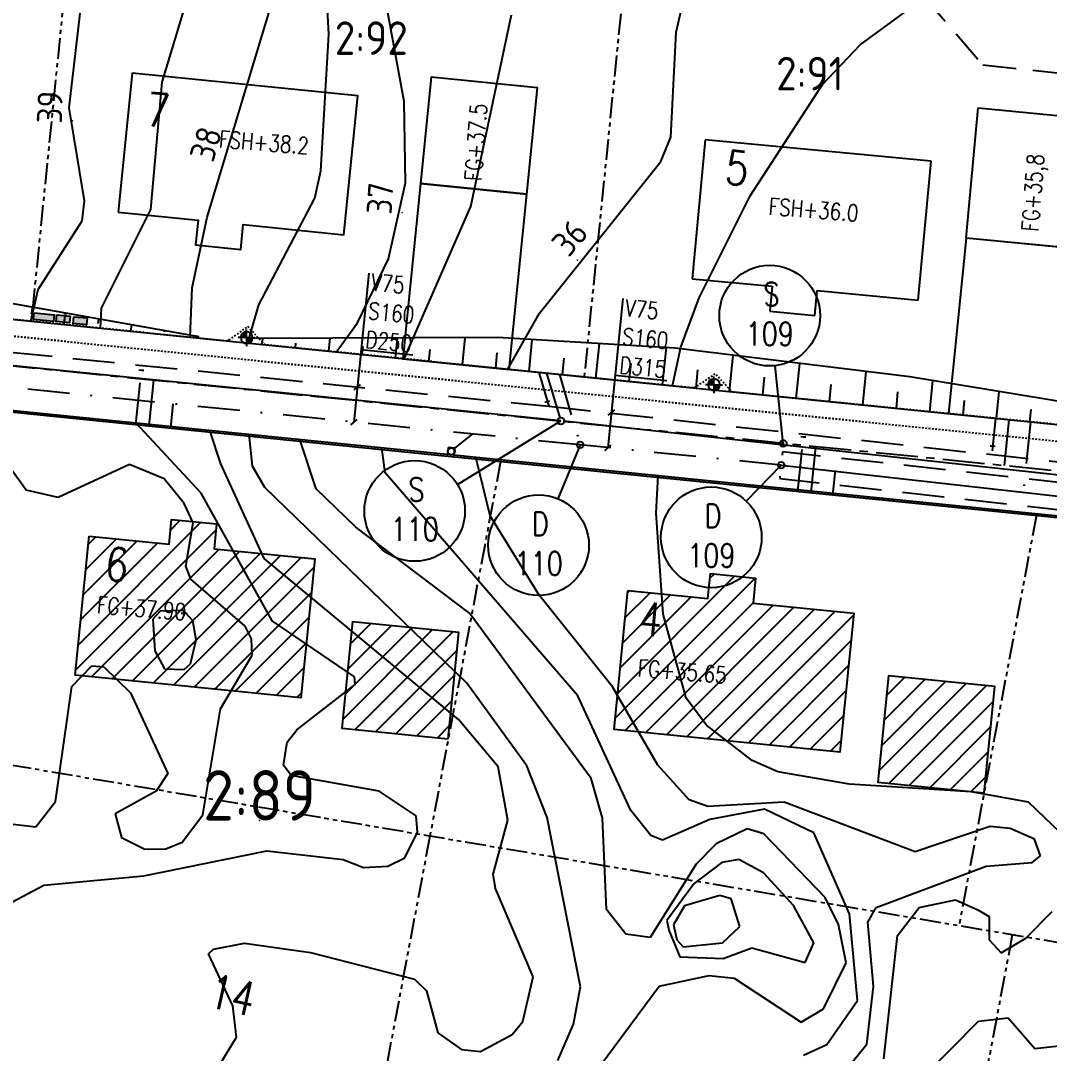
# Model space of a CAD drawing. Header units: metres. Extents: x 139929 to 143267, y 6401995 to 6404511.
# Drawn here: x 140341.8 to 140403.1, y 6402284.9 to 6402346.4 of the extents above; entities that cross this region are included whole.
import ezdxf
from ezdxf.enums import TextEntityAlignment as Align

# ---------------------------------------------------------------- set-up
doc = ezdxf.new("R2010")
doc.units = ezdxf.units.M
for name, pattern in [('CENTERX2', [4, 2.5, -0.5, 0.5, -0.5]), ('DASHDOT', [1, 0.5, -0.25, 0, -0.25]), ('DASHED', [0.75, 0.5, -0.25]), ('DASHED2', [3, 2, -1]), ('HIDDEN', [0.375, 0.25, -0.125]), ('HIDDEN2', [0.1875, 0.125, -0.0625]), ('PHANTOM', [2.5, 1.25, -0.25, 0.25, -0.25, 0.25, -0.25])]:
    doc.linetypes.add(name, pattern=pattern)
for name, color, linetype in [('M-BEF-NIVÅKURVA-PRIMÄR-0.5M', 12, 'Continuous'), ('M-BEF-NIVÅKURVA-PRIMÄR-1.0M', 12, 'Continuous'), ('M-BRUNNAR', 3, 'Continuous'), ('M-BRUNNSLOCK', 1, 'Continuous'), ('M-ELSKÅP', 1, 'Continuous'), ('M-FASTIGHETSBETECKNING', 3, 'Continuous'), ('M-FG-XXX', 3, 'Continuous'), ('M-GR-FASTIGHETSGRÄNS', 3, 'PHANTOM'), ('M-GR-RÄTTIGHETSGRÄNS', 3, 'DASHED'), ('M-HUS-NUMMER-XXX', 3, 'Continuous'), ('M-HUS-YTTER', 3, 'Continuous'), ('M-HUS-YTTER-NYBYGGNAD', 7, 'Continuous'), ('M-HUS-YTTER-NYBYGGNAD_HATCH', 7, 'Continuous'), ('M-KANTSTÖD', 1, 'Continuous'), ('M-KRYSS-1000', 1, 'Continuous'), ('M-PROFILLINJE', 7, 'CENTERX2'), ('M-RH-BELYSNINGSSTOLPE', 4, 'Continuous'), ('M-RH-ET-SCHAKT', 4, 'HIDDEN'), ('M-RH-VA-D', 4, 'DASHDOT'), ('M-RH-VA-DRÄN', 4, 'DRAN11'), ('M-RH-VA-S', 4, 'Continuous'), ('M-RH-VA-TEXT', 4, 'Continuous'), ('M-RH-VA-V', 4, 'HIDDEN2'), ('M-SLÄNT', 4, 'Continuous'), ('M-STOMLINJE', 3, 'Continuous'), ('M-STOMLINJE-TOMTMARK', 1, 'Continuous')]:
    doc.layers.add(name, color=color, linetype=linetype)
doc.styles.add('ISO', font='iso.shx', dxfattribs={"height": 2.5})
doc.styles.add('M-modell-va$0$SIMPLEX8', font='simplex.shx', dxfattribs={"width": 0.8})
doc.styles.add('SIMPLEX8', font='simplex.shx', dxfattribs={"width": 0.8})
doc.linetypes.add('DRAN11', pattern='A,1,["|",Standard,S=0.5,R=60,X=0,Y=0],-0.4,1', length=2.4)
pattern_1 = [(45, (-19260.8910175, -51074.3308278), (-0.001122532015134, 0.001122532015134), [])]

# ---------------------------------------------------------------- blocks, each defined once
blk = doc.blocks.new('osynlig cirkel')
blk.add_circle((0, 0), 0.005)
blk = doc.blocks.new('OSYNLIG')
blk.add_blockref('osynlig cirkel', (0, 0))
blk = doc.blocks.new('PLUS')
for p, q in [((-0.175, 0), (0, 0)), ((0, 0), (0, 0.175)), ((0, -0.175), (0, 0)), ((0, 0), (0.175, 0))]:
    blk.add_line(p, q)
blk = doc.blocks.new('PRI_NIVÅ_HÖJDPKT')
at = {"color": 0, "linetype": 'Continuous', "lineweight": -3}
blk.add_circle((183, 184), 0.0005, dxfattribs=at)
blk = doc.blocks.new('Brunn-400')
at = {"layer": 'M-BRUNNAR', "ltscale": 0.1}
blk.add_circle((0, 0), 0.2, dxfattribs=at)
at = {"layer": 'M-BRUNNSLOCK', "ltscale": 0.1}
blk.add_circle((0, 0), 0.2, dxfattribs=at)
blk = doc.blocks.new('DB')
at = {"layer": 'M-BRUNNAR', "ltscale": 0.1}
blk.add_lwpolyline([(-0.2, 0.2), (-0.2, -0.2), (0.2, -0.2), (0.2, 0.2)], close=True, dxfattribs=at)
blk.add_circle((0, 0), 0.2, dxfattribs=at)
at = {"layer": 'M-BRUNNSLOCK', "ltscale": 0.1}
blk.add_lwpolyline([(-0.2, 0.2), (-0.2, -0.2), (0.2, -0.2), (0.2, 0.2)], close=True, dxfattribs=at)
blk = doc.blocks.new('*U43')
at = {"layer": 'M-SLÄNT'}
for p, q in [((-9.945, 1.761), (-10.019, 1.343)), ((-7.976, 1.412), (-8.098, 0.724)), ((-6.007, 1.064), (-6.054, 0.793)), ((-4.037, 0.715), (-4.106, 0.326)), ((-2.068, 0.366), (-2.085, 0.267)), ((-0.098, 0.017), (-0.1, 0.008))]:
    blk.add_line(p, q, dxfattribs=at)
blk = doc.blocks.new('ELSKÅP')
h = blk.add_hatch(color=256)
h.dxf.hatch_style = 1
h.paths.add_polyline_path([(0.6, 0.2), (-0.6, 0.2), (-0.6, -0.2), (0.6, -0.2)])
at = {"flags": 128}
blk.add_lwpolyline([(-0.6, 0.2), (0.6, 0.2), (0.6, -0.2), (-0.6, -0.2)], close=True, dxfattribs=at)
blk = doc.blocks.new('TELESKÅP')
h = blk.add_hatch(color=256)
h.dxf.hatch_style = 1
h.paths.add_polyline_path([(0.4, 0.2), (-0.4, 0.2), (-0.4, -0.2), (0.4, -0.2)])
at = {"flags": 128}
blk.add_lwpolyline([(-0.4, 0.2), (0.4, 0.2), (0.4, -0.2), (-0.4, -0.2)], close=True, dxfattribs=at)
blk = doc.blocks.new('M-modell-va$0$VA Littera')
blk.add_circle((0, 0), 1.5)
at = {"style": 'M-modell-va$0$SIMPLEX8', "width": 0.8}
for tag, p in [('D/S', (0.051, 0.289)), ('NR', (0.001, -0.891))]:
    blk.add_attdef(tag, text='', height=0.7, dxfattribs=at).set_placement(p, align=Align.CENTER)
at = {"style": 'M-modell-va$0$SIMPLEX8', "width": 0.8, "flags": 1}
for tag, p in [('LOCKNIVÅ', (1.783, 0.248)), ('VG-NIVÅ', (1.789, -0.674))]:
    blk.add_attdef(tag, p, '', height=0.5, dxfattribs=at)
blk = doc.blocks.new('Ny-stolpe')
at = {"layer": ''}
h = blk.add_hatch(dxfattribs=at)
h.set_pattern_fill('ANSI31', color=256, scale=0.0005, style=0)
h.set_pattern_definition(pattern_1)
edge = h.paths.add_edge_path()
edge.add_arc((0, 0), 0.175, 90, 180)
edge.add_line((-0.175, 0), (0, 0))
edge.add_line((0, 0), (0, 0.175))
h = blk.add_hatch(dxfattribs=at)
h.set_pattern_fill('ANSI31', color=256, scale=0.0005, style=0)
h.set_pattern_definition(pattern_1)
edge = h.paths.add_edge_path()
edge.add_line((0, 0), (0, -0.175))
edge.add_arc((0, 0), 0.175, 270, 360)
edge.add_line((0.175, 0), (0, 0))
for p, q in [((-0.175, 0), (-0.25, 0)), ((0, 0), (-0.175, 0)), ((0, 0.173), (0, 0.248)), ((0, 0), (0, 0.175)), ((0, 0), (0.175, 0)), ((0, 0), (0, -0.175)), ((0, -0.175), (0, -0.252)), ((0.175, 0), (0.25, 0))]:
    blk.add_line(p, q, dxfattribs=at)
for start, end in [(90, 180), (180, 270), (0, 90), (270, 0)]:
    blk.add_arc((0, 0), 0.175, start, end, dxfattribs=at)

msp = doc.modelspace()

# ---------------------------------------------------------------- hatches: boundary and pattern name
at = {"layer": 'M-HUS-YTTER-NYBYGGNAD_HATCH'}
h = msp.add_hatch(dxfattribs=at)
h.set_pattern_fill('ANSI31', color=1, scale=0.3, style=0)
h.paths.add_polyline_path([(140345.834, 6402315.69), (140350.603, 6402315.21), (140350.753, 6402316.695), (140353.439, 6402316.425), (140353.289, 6402314.939), (140359.296, 6402314.335), (140358.463, 6402306.057), (140345.001, 6402307.412)])
h = msp.add_hatch(dxfattribs=at)
h.set_pattern_fill('ANSI31', color=1, scale=0.3, style=0)
h.paths.add_polyline_path([(140377.962, 6402312.456), (140382.731, 6402311.976), (140382.881, 6402313.461), (140385.567, 6402313.191), (140385.417, 6402311.705), (140391.424, 6402311.101), (140390.591, 6402302.823), (140377.129, 6402304.178)])
h = msp.add_hatch(dxfattribs=at)
h.set_pattern_fill('ANSI31', color=1, scale=0.3, style=0)
h.paths.add_polyline_path([(140367.244, 6402303.615), (140367.882, 6402309.953), (140361.544, 6402310.591), (140360.906, 6402304.253)])
h = msp.add_hatch(dxfattribs=at)
h.set_pattern_fill('ANSI31', color=1, scale=0.3, style=0)
h.paths.add_polyline_path([(140399.185, 6402300.4), (140399.823, 6402306.738), (140393.485, 6402307.376), (140392.847, 6402301.038)])

# ---------------------------------------------------------------- linework, layer by layer
at = {"layer": 'M-BEF-NIVÅKURVA-PRIMÄR-0.5M', "linetype": 'Continuous', "lineweight": -3}
for p, q in [((140360.128, 6402345.585, 37.5), (140359.867, 6402350.922, 37.5)), ((140350.185, 6402342.748, 38.5), (140352.425, 6402350.11, 38.5)), ((140391.808, 6402344.97, 35.5), (140394.682, 6402347.091, 35.5)), ((140368.598, 6402335.338, 36.5), (140371.018, 6402346.762, 36.5)), ((140359.643, 6402337.475, 37.5), (140360.128, 6402345.585, 37.5)), ((140389.551, 6402342.61, 35.5), (140391.808, 6402344.97, 35.5)), ((140349.518, 6402335.153, 38.5), (140350.185, 6402342.748, 38.5)), ((140385.241, 6402335.977, 35.5), (140389.551, 6402342.61, 35.5)), ((140359.303, 6402335.83, 37.5), (140359.643, 6402337.475, 37.5)), ((140382.202, 6402329.898, 35.5), (140385.241, 6402335.977, 35.5)), ((140355.96, 6402329.478, 37.5), (140359.303, 6402335.83, 37.5)), ((140346.579, 6402329.287, 38.5), (140349.518, 6402335.153, 38.5)), ((140364.628, 6402326.261, 36.5), (140368.598, 6402335.338, 36.5)), ((140381.103, 6402326.958, 35.5), (140382.202, 6402329.898, 35.5)), ((140346.509, 6402328.085, 38.5), (140346.579, 6402329.287, 38.5)), ((140355.375, 6402327.49, 37.5), (140355.96, 6402329.478, 37.5)), ((140355.343, 6402327.195), (140355.375, 6402327.49, 37.5)), ((140380.62, 6402324.651, 35.5), (140381.103, 6402326.958, 35.5)), ((140352.519, 6402318.261, 38.5), (140348.616, 6402322.445, 38.5)), ((140355.572, 6402319.858, 37.5), (140355.373, 6402321.765, 37.5)), ((140363.485, 6402319.476, 36.5), (140363.279, 6402320.969, 36.5)), ((140356.308, 6402318.597, 37.5), (140355.572, 6402319.858, 37.5)), ((140374.978, 6402306.185, 36.5), (140363.485, 6402319.476, 36.5)), ((140379.638, 6402317.073, 35.5), (140379.753, 6402319.311, 35.5)), ((140356.756, 6402310.644, 38.5), (140352.519, 6402318.261, 38.5)), ((140368.356, 6402306.935, 37.5), (140356.308, 6402318.597, 37.5)), ((140380.052, 6402311.042, 35.5), (140379.638, 6402317.073, 35.5)), ((140350.067, 6402311.232, 39.5), (140349.631, 6402310.756, 39.5)), ((140349.631, 6402310.756, 39.5), (140349.758, 6402308.863, 39.5)), ((140351.474, 6402311.264, 39.5), (140350.067, 6402311.232, 39.5)), ((140352.017, 6402310.641, 39.5), (140351.474, 6402311.264, 39.5)), ((140381.433, 6402306.041, 35.5), (140380.052, 6402311.042, 35.5)), ((140352.22, 6402309.524, 39.5), (140352.017, 6402310.641, 39.5)), ((140361.663, 6402307.305, 38.5), (140356.756, 6402310.644, 38.5)), ((140351.888, 6402308.081, 39.5), (140352.22, 6402309.524, 39.5)), ((140349.758, 6402308.863, 39.5), (140350.336, 6402307.796, 39.5)), ((140350.336, 6402307.796, 39.5), (140351.503, 6402307.754, 39.5)), ((140351.503, 6402307.754, 39.5), (140351.888, 6402308.081, 39.5)), ((140361.706, 6402306.846, 38.5), (140361.663, 6402307.305, 38.5)), ((140358.22, 6402304.163, 38.5), (140361.706, 6402306.846, 38.5)), ((140371.927, 6402302.005, 37.5), (140368.356, 6402306.935, 37.5)), ((140378.126, 6402299.352, 36.5), (140374.978, 6402306.185, 36.5)), ((140382.647, 6402304.434, 35.5), (140381.433, 6402306.041, 35.5)), ((140357.649, 6402303.425, 38.5), (140358.22, 6402304.163, 38.5)), ((140385.372, 6402302.323, 35.5), (140382.647, 6402304.434, 35.5)), ((140357.422, 6402302.058, 38.5), (140357.649, 6402303.425, 38.5)), ((140386.885, 6402301.657, 35.5), (140385.372, 6402302.323, 35.5)), ((140357.886, 6402301.427, 38.5), (140357.422, 6402302.058, 38.5)), ((140373.149, 6402298.939, 37.5), (140371.927, 6402302.005, 37.5)), ((140391.161, 6402300.913, 35.5), (140386.885, 6402301.657, 35.5)), ((140363.122, 6402300.502, 38.5), (140357.886, 6402301.427, 38.5)), ((140398.419, 6402300.462, 35.5), (140391.161, 6402300.913, 35.5)), ((140365.334, 6402299.034, 38.5), (140363.122, 6402300.502, 38.5)), ((140401.843, 6402299.852, 35.5), (140398.419, 6402300.462, 35.5)), ((140404.202, 6402297.588, 35.5), (140401.843, 6402299.852, 35.5)), ((140379.325, 6402297.866, 36.5), (140378.126, 6402299.352, 36.5)), ((140386.1, 6402299.43, 36.5), (140382.842, 6402298.811, 36.5)), ((140389.046, 6402298.019, 36.5), (140386.1, 6402299.43, 36.5)), ((140365.407, 6402298.053, 38.5), (140365.334, 6402299.034, 38.5)), ((140375.122, 6402288.833, 37.5), (140373.149, 6402298.939, 37.5)), ((140382.842, 6402298.811, 36.5), (140380.028, 6402297.574, 36.5)), ((140364.653, 6402296.531, 38.5), (140365.407, 6402298.053, 38.5)), ((140380.028, 6402297.574, 36.5), (140379.325, 6402297.866, 36.5)), ((140391.17, 6402293.198, 36.5), (140389.046, 6402298.019, 36.5)), ((140349.093, 6402295.444, 38.5), (140356.423, 6402296.935, 38.5)), ((140356.423, 6402296.935, 38.5), (140360.98, 6402296.433, 38.5)), ((140360.98, 6402296.433, 38.5), (140362.19, 6402295.941, 38.5)), ((140362.19, 6402295.941, 38.5), (140363.638, 6402296.026, 38.5)), ((140363.638, 6402296.026, 38.5), (140364.653, 6402296.531, 38.5)), ((140383.562, 6402296.246, 37.5), (140381.908, 6402294.988, 37.5)), ((140384.574, 6402296.42, 37.5), (140383.562, 6402296.246, 37.5)), ((140386.035, 6402295.634, 37.5), (140384.574, 6402296.42, 37.5)), ((140343.135, 6402294.905, 38.5), (140349.093, 6402295.444, 38.5)), ((140387.822, 6402293.676, 37.5), (140386.035, 6402295.634, 37.5)), ((140339.533, 6402292.977, 38.5), (140343.135, 6402294.905, 38.5)), ((140381.908, 6402294.988, 37.5), (140380.279, 6402292.799, 37.5)), ((140389.034, 6402291.467, 37.5), (140387.822, 6402293.676, 37.5)), ((140394.024, 6402291.897, 35.5), (140395.323, 6402293.569, 35.5)), ((140395.323, 6402293.569, 35.5), (140397.482, 6402294.017, 35.5)), ((140397.482, 6402294.017, 35.5), (140398.823, 6402293.426, 35.5)), ((140391.639, 6402288.025, 36.5), (140391.17, 6402293.198, 36.5)), ((140398.823, 6402293.426, 35.5), (140399.484, 6402293.026, 35.5)), ((140399.484, 6402293.026, 35.5), (140399.495, 6402291.648, 35.5)), ((140401.675, 6402291.731, 35.5), (140403.256, 6402293.337, 35.5)), ((140380.279, 6402292.799, 37.5), (140380.405, 6402292.221, 37.5)), ((140380.405, 6402292.221, 37.5), (140381.061, 6402290.623, 37.5)), ((140393.211, 6402284.55, 35.5), (140394.024, 6402291.897, 35.5)), ((140400.201, 6402290.859, 35.5), (140401.675, 6402291.731, 35.5)), ((140383.636, 6402290.534, 37.5), (140385.339, 6402291.167, 37.5)), ((140385.339, 6402291.167, 37.5), (140388.527, 6402290.28, 37.5)), ((140388.527, 6402290.28, 37.5), (140389.034, 6402291.467, 37.5)), ((140399.495, 6402291.648, 35.5), (140400.201, 6402290.859, 35.5)), ((140381.061, 6402290.623, 37.5), (140383.636, 6402290.534, 37.5)), ((140374.714, 6402286.616, 37.5), (140375.122, 6402288.833, 37.5)), ((140389.808, 6402285.399, 36.5), (140391.639, 6402288.025, 36.5)), ((140394.879, 6402282.768, 34.5), (140398.849, 6402286.801, 34.5)), ((140398.849, 6402286.801, 34.5), (140400.619, 6402286.999, 34.5)), ((140400.619, 6402286.999, 34.5), (140402.206, 6402285.155, 34.5)), ((140373.788, 6402284.446, 37.5), (140374.714, 6402286.616, 37.5)), ((140388.421, 6402284.758, 36.5), (140389.808, 6402285.399, 36.5)), ((140402.206, 6402285.155, 34.5), (140403.82, 6402285.347, 34.5))]:
    msp.add_line(p, q, dxfattribs=at)
at = {"layer": 'M-BEF-NIVÅKURVA-PRIMÄR-1.0M', "linetype": 'Continuous', "lineweight": -3}
for p, q in [((140344.651, 6402341.225, 39), (140345.816, 6402351.259, 39)), ((140364.628, 6402341.597, 37), (140362.959, 6402350.58, 37)), ((140380.826, 6402345.722, 36), (140381.507, 6402348.629, 36)), ((140352.88, 6402334.701, 38), (140356.671, 6402347.258, 38)), ((140380.51, 6402339.466, 36), (140380.826, 6402345.722, 36)), ((140364.698, 6402336.746, 37), (140364.628, 6402341.597, 37)), ((140345.569, 6402335.678, 39), (140344.651, 6402341.225, 39)), ((140379.921, 6402338.021, 36), (140380.51, 6402339.466, 36)), ((140372.677, 6402328.981, 36), (140379.921, 6402338.021, 36)), ((140363.684, 6402332.226, 37), (140364.698, 6402336.746, 37)), ((140345.416, 6402334.489, 39), (140345.569, 6402335.678, 39)), ((140342.801, 6402330.4, 39), (140345.416, 6402334.489, 39)), ((140351.982, 6402330.489, 38), (140352.88, 6402334.701, 38)), ((140361.835, 6402328.402, 37), (140363.684, 6402332.226, 37)), ((140351.858, 6402327.546, 38), (140351.982, 6402330.489, 38)), ((140342.371, 6402328.501, 39), (140342.801, 6402330.4, 39)), ((140370.792, 6402325.64, 36), (140372.677, 6402328.981, 36)), ((140360.567, 6402326.669, 37), (140361.835, 6402328.402, 37)), ((140353.689, 6402320.007, 38), (140353.036, 6402322, 38)), ((140359.383, 6402318.51, 37), (140358.405, 6402321.46, 37)), ((140348.251, 6402319.976, 39), (140343.987, 6402318.002, 39)), ((140350.313, 6402319.11, 39), (140348.251, 6402319.976, 39)), ((140356.277, 6402314.372, 38), (140353.689, 6402320.007, 38)), ((140369.754, 6402316.914, 36), (140368.9, 6402320.403, 36)), ((140342.077, 6402318.427, 39), (140341.133, 6402319.767, 39)), ((140351.5, 6402317.64, 39), (140350.313, 6402319.11, 39)), ((140343.987, 6402318.002, 39), (140342.077, 6402318.427, 39)), ((140361.744, 6402316.236, 37), (140359.383, 6402318.51, 37)), ((140352.044, 6402316.494, 39), (140351.5, 6402317.64, 39)), ((140372.666, 6402312.187, 36), (140369.754, 6402316.914, 36)), ((140351.602, 6402313.904, 39), (140352.044, 6402316.494, 39)), ((140368.517, 6402311.1, 37), (140361.744, 6402316.236, 37)), ((140351.897, 6402313.136, 39), (140351.602, 6402313.904, 39)), ((140367.852, 6402304.772, 38), (140356.277, 6402314.372, 38)), ((140355.142, 6402310.323, 39), (140351.897, 6402313.136, 39)), ((140377.037, 6402306.721, 36), (140372.666, 6402312.187, 36)), ((140375.769, 6402301.244, 37), (140368.517, 6402311.1, 37)), ((140355.517, 6402309.583, 39), (140355.142, 6402310.323, 39)), ((140355.557, 6402308.611, 39), (140355.517, 6402309.583, 39)), ((140353.669, 6402305.399, 39), (140355.557, 6402308.611, 39)), ((140344.806, 6402306.728, 39), (140346.001, 6402307.971, 39)), ((140346.001, 6402307.971, 39), (140346.71, 6402307.9, 39)), ((140346.71, 6402307.9, 39), (140348.313, 6402306.353, 39)), ((140343.827, 6402299.874, 39), (140344.806, 6402306.728, 39)), ((140379.74, 6402302.046, 36), (140377.037, 6402306.721, 36)), ((140348.313, 6402306.353, 39), (140350.539, 6402301.549, 39)), ((140352.625, 6402299.094, 39), (140353.669, 6402305.399, 39)), ((140370.23, 6402301.949, 38), (140367.852, 6402304.772, 38)), ((140350.539, 6402301.549, 39), (140349.831, 6402300.492, 39)), ((140370.802, 6402298.771, 38), (140370.23, 6402301.949, 38)), ((140381.61, 6402299.983, 36), (140379.74, 6402302.046, 36)), ((140376.442, 6402298.887, 37), (140375.769, 6402301.244, 37)), ((140349.831, 6402300.492, 39), (140347.397, 6402299.146, 39)), ((140342.67, 6402298.379, 39), (140343.827, 6402299.874, 39)), ((140382.718, 6402299.577, 36), (140381.61, 6402299.983, 36)), ((140387.279, 6402299.836, 36), (140382.718, 6402299.577, 36)), ((140395.08, 6402296.891, 36), (140387.279, 6402299.836, 36)), ((140347.397, 6402299.146, 39), (140347.773, 6402297.731, 39)), ((140351.389, 6402297.461, 39), (140352.625, 6402299.094, 39)), ((140339.748, 6402298.712, 39), (140342.67, 6402298.379, 39)), ((140369.917, 6402295.543, 38), (140370.802, 6402298.771, 38)), ((140376.68, 6402293.439, 37), (140376.442, 6402298.887, 37)), ((140385.07, 6402298.26, 37), (140383.218, 6402297.36, 37)), ((140386.053, 6402297.951, 37), (140385.07, 6402298.26, 37)), ((140389.716, 6402294.171, 37), (140386.053, 6402297.951, 37)), ((140399.555, 6402298.384, 36), (140395.08, 6402296.891, 36)), ((140400.745, 6402298.28, 36), (140399.555, 6402298.384, 36)), ((140402.2, 6402297.638, 36), (140400.745, 6402298.28, 36)), ((140347.773, 6402297.731, 39), (140349.161, 6402297.045, 39)), ((140350.409, 6402297.068, 39), (140351.389, 6402297.461, 39)), ((140383.218, 6402297.36, 37), (140382.022, 6402296.153, 37)), ((140402.55, 6402296.641, 36), (140402.2, 6402297.638, 36)), ((140349.161, 6402297.045, 39), (140350.409, 6402297.068, 39)), ((140402.054, 6402296.238, 36), (140402.55, 6402296.641, 36)), ((140382.022, 6402296.153, 37), (140379.291, 6402291.782, 37)), ((140392.763, 6402293.565, 36), (140399.312, 6402296.029, 36)), ((140399.312, 6402296.029, 36), (140402.054, 6402296.238, 36)), ((140370.056, 6402294.708, 38), (140369.917, 6402295.543, 38)), ((140372.307, 6402289.428, 38), (140370.056, 6402294.708, 38)), ((140383.437, 6402294.279, 38), (140381.335, 6402293.668, 38)), ((140384.111, 6402294.083, 38), (140383.437, 6402294.279, 38)), ((140390.507, 6402292.554, 37), (140389.716, 6402294.171, 37)), ((140381.335, 6402293.668, 38), (140380.671, 6402292.54, 38)), ((140384.636, 6402292.426, 38), (140384.111, 6402294.083, 38)), ((140392.265, 6402292.686, 36), (140392.763, 6402293.565, 36)), ((140377.833, 6402291.977, 37), (140376.68, 6402293.439, 37)), ((140380.671, 6402292.54, 38), (140380.872, 6402291.63, 38)), ((140383.595, 6402291.469, 38), (140384.636, 6402292.426, 38)), ((140390.968, 6402290.27, 37), (140390.507, 6402292.554, 37)), ((140392.605, 6402288.864, 36), (140392.265, 6402292.686, 36)), ((140379.291, 6402291.782, 37), (140377.833, 6402291.977, 37)), ((140352.965, 6402290.811, 38), (140353.248, 6402291.08, 38)), ((140353.248, 6402291.08, 38), (140355.097, 6402291.441, 38)), ((140355.097, 6402291.441, 38), (140359.026, 6402290.892, 38)), ((140380.872, 6402291.63, 38), (140381.26, 6402291.225, 38)), ((140381.26, 6402291.225, 38), (140383.595, 6402291.469, 38)), ((140354.408, 6402287.711, 38), (140352.965, 6402290.811, 38)), ((140359.026, 6402290.892, 38), (140365.243, 6402289.304, 38)), ((140389.621, 6402287.53, 37), (140390.968, 6402290.27, 37)), ((140365.243, 6402289.304, 38), (140365.948, 6402288.597, 38)), ((140371.699, 6402286.777, 38), (140372.307, 6402289.428, 38)), ((140379.822, 6402288.868, 37), (140382.8, 6402289.52, 37)), ((140382.8, 6402289.52, 37), (140384.293, 6402289.349, 37)), ((140384.293, 6402289.349, 37), (140388.285, 6402286.733, 37)), ((140365.948, 6402288.597, 38), (140366.629, 6402286.106, 38)), ((140375.885, 6402283.574, 37), (140379.822, 6402288.868, 37)), ((140392.208, 6402285.422, 36), (140392.605, 6402288.864, 36)), ((140354.633, 6402285.844, 38), (140354.408, 6402287.711, 38)), ((140388.285, 6402286.733, 37), (140389.621, 6402287.53, 37)), ((140371.065, 6402286.003, 38), (140371.699, 6402286.777, 38)), ((140350.541, 6402279.181, 38), (140354.633, 6402285.844, 38)), ((140366.629, 6402286.106, 38), (140368.029, 6402285.111, 38)), ((140369.179, 6402284.991, 38), (140371.065, 6402286.003, 38)), ((140368.029, 6402285.111, 38), (140369.179, 6402284.991, 38)), ((140390.307, 6402283.114, 36), (140392.208, 6402285.422, 36))]:
    msp.add_line(p, q, dxfattribs=at)
at = {"layer": 'M-GR-FASTIGHETSGRÄNS'}
for p, q in [((140344.841, 6402352.841), (140342.39, 6402328.499)), ((140377.779, 6402349.311), (140375.35, 6402325.181)), ((140433.576, 6402286.395), (140333.538, 6402303.342)), ((140366.15, 6402297.818), (140362.028, 6402275.988))]:
    msp.add_line(p, q, dxfattribs=at)
at = {"layer": 'M-GR-FASTIGHETSGRÄNS', "flags": 128}
for points in [[(140370.367, 6402320.156), (140366.15, 6402297.818)], [(140402.308, 6402316.94), (140397.689, 6402292.474)], [(140400.871, 6402291.935), (140396.414, 6402268.326)]]:
    msp.add_lwpolyline(points, dxfattribs=at)
at = {"layer": 'M-GR-RÄTTIGHETSGRÄNS', "color": 1, "linetype": 'DASHED2', "lineweight": -3}
for p, q in [((140381.854, 6402363.822), (140399.117, 6402343.778)), ((140399.117, 6402343.778), (140491.824, 6402334.023))]:
    msp.add_line(p, q, dxfattribs=at)
at = {"layer": 'M-HUS-YTTER'}
for p, q in [((140398.114, 6402333.446), (140398.846, 6402341.212)), ((140398.846, 6402341.212), (140405.616, 6402340.574)), ((140382.566, 6402339.318), (140381.786, 6402331.035)), ((140396.037, 6402338.049), (140382.566, 6402339.318)), ((140395.256, 6402329.766), (140396.037, 6402338.049)), ((140404.884, 6402332.808), (140398.114, 6402333.446)), ((140381.786, 6402331.035), (140386.558, 6402330.585)), ((140386.558, 6402330.585), (140386.418, 6402329.099)), ((140389.106, 6402328.845), (140389.246, 6402330.332)), ((140389.246, 6402330.332), (140395.256, 6402329.766)), ((140386.418, 6402329.099), (140389.106, 6402328.845))]:
    msp.add_line(p, q, dxfattribs=at)
at = {"layer": 'M-HUS-YTTER', "flags": 128}
msp.add_lwpolyline([(140347.569, 6402335.013), (140352.338, 6402334.533), (140352.188, 6402333.048), (140354.875, 6402332.777), (140355.024, 6402334.263), (140361.031, 6402333.658), (140361.864, 6402341.936), (140348.402, 6402343.291), (140347.569, 6402335.013)], dxfattribs=at)
msp.add_lwpolyline([(140371.924, 6402336.079), (140372.562, 6402342.417), (140366.224, 6402343.055), (140365.586, 6402336.717)], close=True, dxfattribs=at)
at = {"layer": 'M-HUS-YTTER-NYBYGGNAD', "flags": 128}
for points in [[(140345.834, 6402315.69), (140350.603, 6402315.21), (140350.753, 6402316.695), (140353.439, 6402316.425), (140353.289, 6402314.939), (140359.296, 6402314.335), (140358.463, 6402306.057), (140345.001, 6402307.412), (140345.834, 6402315.69)], [(140377.962, 6402312.456), (140382.731, 6402311.976), (140382.881, 6402313.461), (140385.567, 6402313.191), (140385.417, 6402311.705), (140391.424, 6402311.101), (140390.591, 6402302.823), (140377.129, 6402304.178), (140377.962, 6402312.456)]]:
    msp.add_lwpolyline(points, dxfattribs=at)
for points in [[(140367.244, 6402303.615), (140367.882, 6402309.953), (140361.544, 6402310.591), (140360.906, 6402304.253)], [(140399.185, 6402300.4), (140399.823, 6402306.738), (140393.485, 6402307.376), (140392.847, 6402301.038)]]:
    msp.add_lwpolyline(points, close=True, dxfattribs=at)
at = {"layer": 'M-KANTSTÖD'}
for p, q in [((140341.149, 6402323.096), (140366.436, 6402320.551)), ((140366.436, 6402320.551), (140368.443, 6402320.349)), ((140368.443, 6402320.349), (140422.82, 6402314.875))]:
    msp.add_line(p, q, dxfattribs=at)
at = {"layer": 'M-PROFILLINJE', "flags": 128}
msp.add_lwpolyline([(140259.906, 6402321.218, -0.318363), (140269.418, 6402332.481), (140276.939, 6402334.426, -0.075036), (140285.029, 6402335.264), (140295.307, 6402334.786, -0.107593), (140306.508, 6402331.795), (140306.898, 6402331.594, 0.094008), (140318.603, 6402328.13), (140347.814, 6402325.189), (140359.227, 6402324.041)], format="xyb", dxfattribs=at)
for points in [[(140359.227, 6402324.041), (140379.126, 6402322.038)], [(140423.095, 6402317.612), (140379.126, 6402322.038)]]:
    msp.add_lwpolyline(points, dxfattribs=at)
at = {"layer": 'M-RH-ET-SCHAKT', "ltscale": 0.1, "flags": 128}
for points in [[(140447.223, 6402286.742), (140444.642, 6402286.872), (140440.187, 6402289.057), (140437.82, 6402293.245), (140436.729, 6402298.906), (140437.365, 6402300.242), (140436.264, 6402301.131), (140436.092, 6402302.053), (140435.924, 6402302.889), (140436.54, 6402309.505), (140429.893, 6402319.691), (140412.033, 6402321.489), (140411.009, 6402322.575), (140409.815, 6402321.712), (140384.164, 6402324.294), (140383.162, 6402325.368), (140381.89, 6402324.523), (140356.298, 6402327.099), (140355.295, 6402328.19), (140354.087, 6402327.322), (140328.474, 6402329.9), (140327.431, 6402330.979), (140326.208, 6402330.128), (140320.632, 6402330.689), (140319.791, 6402330.787), (140318.793, 6402330.885), (140316.394, 6402331.242), (140312.525, 6402332.23), (140310.424, 6402332.988), (140307.21, 6402334.521), (140304.076, 6402335.82), (140301.278, 6402336.636), (140300.331, 6402337.906), (140299.016, 6402337.119), (140298.251, 6402337.272), (140295.621, 6402337.54), (140286.828, 6402337.933), (140281.632, 6402337.961), (140277.659, 6402337.417), (140273.696, 6402336.479), (140273.27, 6402336.409), (140272.012, 6402337.143), (140271.058, 6402336.056), (140267.733, 6402335.686), (140262.869, 6402335.71), (140258.946, 6402336.218)], [(140443.343, 6402286.396), (140439.469, 6402288.295), (140436.869, 6402292.896), (140435.685, 6402299.039), (140435.349, 6402300.584), (140435.11, 6402301.863), (140434.915, 6402302.836), (140435.512, 6402309.251), (140429.317, 6402318.744), (140411.562, 6402320.531), (140410.092, 6402320.679), (140383.69, 6402323.337), (140382.146, 6402323.492), (140355.819, 6402326.142), (140354.364, 6402326.289), (140328.009, 6402328.942), (140326.476, 6402329.096), (140320.524, 6402329.695), (140319.684, 6402329.792), (140318.67, 6402329.893), (140316.197, 6402330.26), (140312.231, 6402331.273), (140310.038, 6402332.064), (140306.803, 6402333.607), (140303.744, 6402334.876), (140300.676, 6402335.77), (140299.199, 6402336.062), (140298.102, 6402336.282), (140295.548, 6402336.542), (140286.803, 6402336.933), (140281.697, 6402336.961), (140277.842, 6402336.432), (140273.892, 6402335.498), (140273.076, 6402335.364), (140271.553, 6402335.105), (140267.786, 6402334.686), (140262.802, 6402334.71), (140259.818, 6402335.097)]]:
    msp.add_lwpolyline(points, dxfattribs=at)
at = {"layer": 'M-RH-VA-D', "ltscale": 5}
for p, q in [((140373.873, 6402325.33), (140375.057, 6402321.327)), ((140350.711, 6402322.134), (140350.856, 6402323.577)), ((140401.951, 6402322.504), (140401.546, 6402318.475)), ((140367.649, 6402320.932), (140368.69, 6402321.782)), ((140390.178, 6402318.161), (140390.323, 6402319.604))]:
    msp.add_line(p, q, dxfattribs=at)
at = {"layer": 'M-RH-VA-D', "ltscale": 5, "flags": 128}
for points in [[(140375.114, 6402321.135), (140327.25, 6402325.953)], [(140387.089, 6402319.93), (140375.114, 6402321.135)]]:
    msp.add_lwpolyline(points, dxfattribs=at)
at = {"layer": 'M-RH-VA-D', "linetype": 'DASHED', "ltscale": 5, "flags": 128}
msp.add_lwpolyline([(140431.45, 6402299.156), (140433.302, 6402299.292), (140433.149, 6402310.433), (140429.61, 6402315.987), (140387.169, 6402320.726), (140387.008, 6402319.134), (140428.75, 6402314.466), (140431.461, 6402310.018), (140431.45, 6402299.156)], dxfattribs=at)
at = {"layer": 'M-RH-VA-DRÄN', "ltscale": 2, "flags": 128}
msp.add_lwpolyline([(140387.089, 6402319.93), (140429.18, 6402315.227), (140432.305, 6402310.225), (140432.376, 6402299.224)], dxfattribs=at)
at = {"layer": 'M-RH-VA-S'}
for p, q in [((140349.418, 6402322.264), (140349.693, 6402325.001)), ((140373.108, 6402325.407), (140373.894, 6402322.751)), ((140400.658, 6402322.634), (140400.382, 6402319.898)), ((140388.885, 6402318.292), (140389.16, 6402321.028))]:
    msp.add_line(p, q, dxfattribs=at)
at = {"layer": 'M-RH-VA-S', "flags": 128}
for points in [[(140373.951, 6402322.559), (140326.095, 6402327.376)], [(140415.661, 6402318.013), (140374.15, 6402322.539)]]:
    msp.add_lwpolyline(points, dxfattribs=at)
at = {"layer": 'M-RH-VA-TEXT'}
for p, q in [((140362.061, 6402326.815), (140365.136, 6402326.505)), ((140387.219, 6402321.223), (140386.726, 6402325.856)), ((140377.202, 6402325.282), (140380.276, 6402324.973)), ((140361.643, 6402324.422), (140362.026, 6402324.743)), ((140376.784, 6402322.898), (140377.168, 6402323.219)), ((140361.435, 6402322.332), (140361.818, 6402322.653)), ((140367.8, 6402318.771), (140373.951, 6402322.559)), ((140375.114, 6402321.135), (140373.782, 6402317.925)), ((140376.576, 6402320.808), (140376.96, 6402321.129)), ((140387.089, 6402319.93), (140385.014, 6402317.783))]:
    msp.add_line(p, q, dxfattribs=at)
at = {"layer": 'M-RH-VA-TEXT', "flags": 128}
for points in [[(140362.521, 6402331.377), (140361.626, 6402322.493)], [(140377.662, 6402329.853), (140376.768, 6402320.969)]]:
    msp.add_lwpolyline(points, dxfattribs=at)
at = {"layer": 'M-RH-VA-V', "ltscale": 20}
for p, q in [((140318.752, 6402328.919), (140373.235, 6402323.435)), ((140348.622, 6402322.344), (140348.977, 6402325.877)), ((140348.948, 6402325.578), (140348.798, 6402325.593)), ((140349.097, 6402325.563), (140348.948, 6402325.578)), ((140372.638, 6402325.455), (140373.235, 6402323.435)), ((140373.006, 6402323.68), (140373.15, 6402323.722)), ((140373.15, 6402323.722), (140373.293, 6402323.765)), ((140373.235, 6402323.435), (140430.18, 6402317.238)), ((140399.862, 6402322.714), (140399.667, 6402320.774)), ((140388.089, 6402318.372), (140388.444, 6402321.904)), ((140388.414, 6402321.605), (140388.265, 6402321.62)), ((140388.564, 6402321.591), (140388.414, 6402321.605)), ((140399.547, 6402321.087), (140399.696, 6402321.073)), ((140399.696, 6402321.073), (140399.845, 6402321.058))]:
    msp.add_line(p, q, dxfattribs=at)
at = {"layer": 'M-SLÄNT'}
for p, q in [((140348.189, 6402327.915), (140348.19, 6402327.919)), ((140350.179, 6402327.715), (140350.183, 6402327.755)), ((140352.169, 6402327.515), (140352.185, 6402327.671)), ((140354.159, 6402327.315), (140354.171, 6402327.431)), ((140356.149, 6402327.114), (140356.185, 6402327.471)), ((140360.129, 6402326.714), (140360.207, 6402327.487)), ((140364.109, 6402326.313), (140364.229, 6402327.502)), ((140368.089, 6402325.912), (140368.25, 6402327.518)), ((140372.069, 6402325.512), (140372.259, 6402327.403)), ((140358.139, 6402326.914), (140358.167, 6402327.196)), ((140362.119, 6402326.513), (140362.168, 6402327.004)), ((140366.099, 6402326.113), (140366.169, 6402326.811)), ((140376.048, 6402325.111), (140376.255, 6402327.166)), ((140380.028, 6402324.711), (140380.252, 6402326.93)), ((140370.079, 6402325.712), (140370.17, 6402326.616)), ((140374.059, 6402325.311), (140374.158, 6402326.298)), ((140384.008, 6402324.31), (140384.227, 6402326.478)), ((140378.038, 6402324.911), (140378.146, 6402325.98)), ((140382.018, 6402324.51), (140382.13, 6402325.615)), ((140387.988, 6402323.909), (140388.198, 6402325.994)), ((140385.998, 6402324.11), (140386.105, 6402325.173)), ((140391.968, 6402323.509), (140392.169, 6402325.51)), ((140395.948, 6402323.108), (140396.135, 6402324.969)), ((140389.978, 6402323.709), (140390.081, 6402324.731)), ((140393.958, 6402323.308), (140394.057, 6402324.288)), ((140399.928, 6402322.707), (140400.09, 6402324.318)), ((140397.938, 6402322.908), (140398.025, 6402323.776)), ((140401.918, 6402322.507), (140401.993, 6402323.25))]:
    msp.add_line(p, q, dxfattribs=at)
at = {"layer": 'M-SLÄNT', "flags": 128}
for points in [[(140352.404, 6402327.583), (140333.453, 6402330.938), (140319.667, 6402332.54), (140311.7, 6402335.327), (140300.375, 6402337.886), (140288.577, 6402339.596), (140273.041, 6402338.914)], [(140425.898, 6402320.075), (140394.768, 6402325.193), (140380.769, 6402326.9), (140370.183, 6402327.525), (140355.444, 6402327.468)]]:
    msp.add_lwpolyline(points, dxfattribs=at)
at = {"layer": 'M-STOMLINJE', "flags": 128}
for points in [[(140254.108, 6402296.311), (140258.946, 6402336.218, 0.105597), (140275.64, 6402336.93), (140276.251, 6402337.088, -0.075036), (140285.157, 6402338.011), (140295.435, 6402337.533, -0.107593), (140307.766, 6402334.24), (140308.156, 6402334.04, 0.094008), (140318.879, 6402330.866), (140441.797, 6402318.493), (140441.364, 6402314.189, -0.131207), (140440.27, 6402311.293), (140437.033, 6402306.78, 0.207746), (140436.025, 6402302.108), (140437.642, 6402294.01, 0.34569), (140446.087, 6402286.78), (140482.428, 6402285.241, 0.315112), (140485.327, 6402287.092), (140485.966, 6402288.636)], [(140262.974, 6402307.405, -0.164212), (140261.659, 6402313.73), (140262.584, 6402321.353, -0.308542), (140270.082, 6402329.915), (140277.603, 6402331.86, -0.075036), (140284.906, 6402332.617), (140295.184, 6402332.138, -0.107593), (140305.295, 6402329.439), (140305.686, 6402329.238, 0.094008), (140318.338, 6402325.493), (140341.159, 6402323.196), (140402.435, 6402317.028), (140422.903, 6402314.967, -0.329541), (140429.067, 6402309.374), (140432.328, 6402293.048, 0.34569), (140445.464, 6402281.802), (140478.221, 6402280.415)]]:
    msp.add_lwpolyline(points, format="xyb", dxfattribs=at)
at = {"layer": 'M-STOMLINJE-TOMTMARK', "flags": 128}
for points in [[(140371.924, 6402336.079), (140365.586, 6402336.717), (140364.535, 6402326.27), (140370.873, 6402325.632)], [(140404.884, 6402332.808), (140398.114, 6402333.446), (140397.062, 6402322.996), (140403.895, 6402322.308)]]:
    msp.add_lwpolyline(points, close=True, dxfattribs=at)

# ---------------------------------------------------------------- block references
at = {"layer": 'M-BEF-NIVÅKURVA-PRIMÄR-1.0M', "color": 1, "linetype": 'Continuous', "lineweight": -3, "xscale": 0.001, "yscale": 0.001, "zscale": 0.001}
for p in [(140344.667, 6402340.256, 39), (140353.665, 6402337.783, 38), (140364.316, 6402334.799, 37), (140374.766, 6402331.96, 36)]:
    msp.add_blockref('PRI_NIVÅ_HÖJDPKT', p, dxfattribs=at)
at = {"layer": 'M-BRUNNSLOCK'}
for p in [(140373.951, 6402322.559), (140375.114, 6402321.135), (140387.219, 6402321.223), (140387.089, 6402319.93)]:
    msp.add_blockref('Brunn-400', p, dxfattribs=at)
at = {"layer": 'M-BRUNNSLOCK', "rotation": 354.2520064280864}
msp.add_blockref('DB', (140367.43, 6402320.752), dxfattribs=at)
at = {"layer": 'M-ELSKÅP', "rotation": 354.4295010262725}
for name, p in [('ELSKÅP', (140343.136, 6402328.747)), ('TELESKÅP', (140344.286, 6402328.652)), ('TELESKÅP', (140345.302, 6402328.537))]:
    msp.add_blockref(name, p, dxfattribs=at)
at = {"layer": 'M-FASTIGHETSBETECKNING', "lineweight": -3}
msp.add_blockref('OSYNLIG', (140356, 6402298.747), dxfattribs=at)
at = {"layer": 'M-KRYSS-1000', "ltscale": 0.8}
msp.add_blockref('PLUS', (140351.505, 6402311.101), dxfattribs=at)
at = {"layer": 'M-RH-BELYSNINGSSTOLPE', "ltscale": 3, "xscale": 2, "yscale": 2, "zscale": 2}
for p in [(140355.227, 6402327.525), (140383.086, 6402324.717)]:
    msp.add_blockref('Ny-stolpe', p, dxfattribs=at)
at = {"layer": 'M-RH-VA-TEXT', "xscale": 2, "yscale": 2}
for p, values in [((140386.409, 6402328.839), {'D/S': 'S', 'NR': '109'}), ((140365.245, 6402317.198), {'D/S': 'S', 'NR': '110'}), ((140372.633, 6402315.154), {'D/S': 'D', 'NR': '110'}), ((140382.929, 6402315.626), {'D/S': 'D', 'NR': '109'})]:
    msp.add_blockref('M-modell-va$0$VA Littera', p, dxfattribs=at).add_auto_attribs(values)
at = {"layer": 'M-SLÄNT'}
msp.add_blockref('*U43', (140352.404, 6402327.583), dxfattribs=at)

# ---------------------------------------------------------------- texts
at = {"layer": 'M-BEF-NIVÅKURVA-PRIMÄR-1.0M', "style": 'ISO'}
for s, rotation, p in [('39', 88.236, (140344.667, 6402340.256)), ('38', 73.278, (140353.665, 6402337.783)), ('37', 86.175, (140364.316, 6402334.799)), ('36', 48.933, (140374.766, 6402331.96))]:
    msp.add_text(s, height=1.5, rotation=rotation, dxfattribs=at).set_placement(p, align=Align.BOTTOM_LEFT)
at = {"layer": 'M-FASTIGHETSBETECKNING', "style": 'ISO'}
for s, p in [('2:92', (140360.479, 6402344.377)), ('2:91', (140386.791, 6402342.261))]:
    msp.add_text(s, height=2, dxfattribs=at).set_placement(p)
at = {"layer": 'M-FASTIGHETSBETECKNING', "lineweight": -3, "style": 'ISO'}
msp.add_text('2:89', height=3, dxfattribs=at).set_placement((140356, 6402298.747), align=Align.CENTER)
at = {"layer": 'M-FG-XXX', "style": 'SIMPLEX8', "width": 0.8}
for s, p in [('FSH+38.2', (140353.562, 6402338.865)), ('FSH+36.0', (140386.33, 6402334.855))]:
    msp.add_text(s, height=1, rotation=355.5887, dxfattribs=at).set_placement(p)
at = {"layer": 'M-FG-XXX', "char_height": 1, "attachment_point": 1, "rotation": 85.5887, "style": 'SIMPLEX8'}
for s, insert in [('FG+37.5', (140368.222, 6402336.903)), ('FG+35,8', (140401.425, 6402333.897))]:
    msp.add_mtext_dynamic_manual_height_columns(s, width=7.23261, gutter_width=5, heights=[0], dxfattribs=dict(at, insert=insert))
at = {"layer": 'M-HUS-NUMMER-XXX', "style": 'SIMPLEX8', "width": 0.8}
for s, rotation, p in [('7', 354.42839, (140349.154, 6402340.151)), ('5', 354.42839, (140383.689, 6402336.715)), ('6', 354.7288, (140346.723, 6402313.074)), ('4', 354.74413, (140378.54, 6402309.816)), ('14', 347.59806, (140352.82, 6402287.665))]:
    msp.add_text(s, height=2, rotation=rotation, dxfattribs=at).set_placement(p)
at = {"layer": 'M-HUS-YTTER-NYBYGGNAD', "color": 3, "style": 'SIMPLEX8', "oblique": 0, "width": 0.8}
for s, p in [('FG+37.90', (140346.277, 6402311.111)), ('FG+35.65', (140378.508, 6402307.348))]:
    msp.add_text(s, height=1, rotation=355.23862, dxfattribs=at).set_placement(p)
at = {"layer": 'M-RH-VA-TEXT', "style": 'SIMPLEX8', "width": 0.8}
for s, p in [('V75', (140362.613, 6402330.348)), ('S160', (140362.441, 6402328.642)), ('V75', (140377.754, 6402328.815)), ('S160', (140377.582, 6402327.11)), ('D250', (140362.27, 6402326.937)), ('D315', (140377.41, 6402325.404))]:
    msp.add_text(s, height=1, rotation=354.25197, dxfattribs=at).set_placement(p)

doc.saveas('drawing.dxf')
